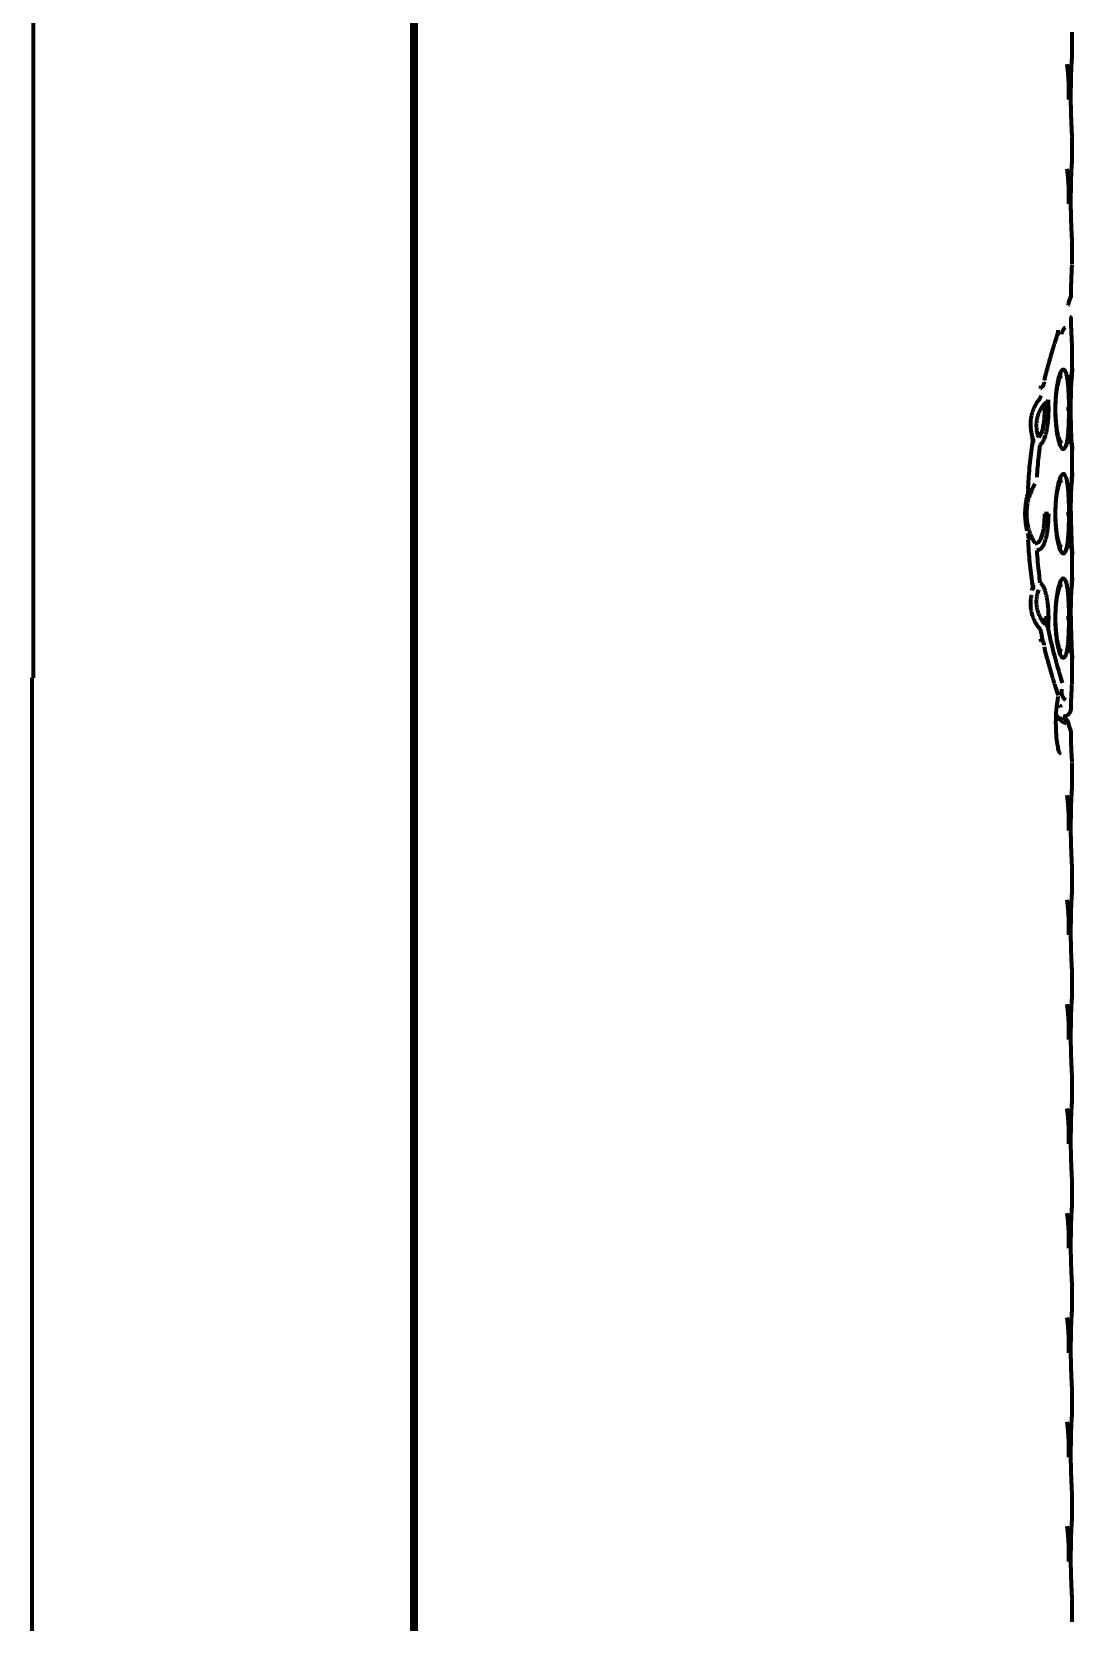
# Model space of a CAD drawing. Header units: inches. Extents: x -2898 to 7248, y 606 to 5598.
# Drawn here: x 941.6 to 976.5, y 3134.2 to 3187.5 of the extents above; entities that cross this region are included whole.
import ezdxf

# ---------------------------------------------------------------- set-up
doc = ezdxf.new("R2010")
doc.units = ezdxf.units.IN

msp = doc.modelspace()

# ---------------------------------------------------------------- linework, layer by layer
at = {"linetype": 'Continuous', "lineweight": 70}
for p, q in [((941.698, 3285.943), (941.698, 3165.843)), ((954.398, 3106.803), (954.398, 3281.358)), ((954.476, 3106.803), (954.476, 3281.358)), ((954.523, 3281.42), (954.523, 3106.742)), ((976.523, 3186.708), (976.523, 3187.479)), ((976.521, 3186.669), (976.522, 3186.708)), ((976.521, 3186.664), (976.521, 3186.676)), ((976.523, 3183.208), (976.523, 3183.979)), ((976.521, 3183.169), (976.522, 3183.208)), ((976.521, 3183.164), (976.521, 3183.176)), ((976.523, 3179.708), (976.523, 3180.479)), ((976.425, 3178.452), (976.48, 3178.61)), ((976.39, 3178.324), (976.395, 3178.334)), ((976.394, 3178.332), (976.408, 3178.418)), ((976.039, 3177.327), (976.064, 3177.438)), ((976.044, 3177.326), (976.049, 3177.401)), ((976.049, 3177.401), (976.053, 3177.496)), ((976.523, 3176.208), (976.523, 3176.979)), ((976.522, 3176.188), (976.523, 3176.208)), ((975.473, 3175.54), (975.486, 3175.629)), ((975.723, 3174.843), (975.593, 3174.843)), ((975.979, 3174.843), (975.964, 3174.843)), ((976.408, 3174.843), (976.328, 3174.843)), ((975.171, 3173.921), (975.164, 3173.931)), ((975.203, 3173.677), (975.188, 3173.712)), ((976.522, 3173.498), (976.523, 3173.479)), ((976.523, 3172.708), (976.523, 3173.479)), ((976.522, 3172.688), (976.523, 3172.708)), ((975.723, 3171.343), (975.593, 3171.343)), ((975.979, 3171.343), (975.964, 3171.343)), ((976.408, 3171.343), (976.328, 3171.343)), ((976.522, 3169.998), (976.523, 3169.979)), ((976.523, 3169.208), (976.523, 3169.979)), ((975.188, 3168.975), (975.203, 3169.008)), ((976.522, 3169.188), (976.523, 3169.208)), ((975.723, 3167.843), (975.593, 3167.843)), ((975.979, 3167.843), (975.964, 3167.843)), ((976.408, 3167.843), (976.328, 3167.843)), ((975.486, 3167.057), (975.473, 3167.146)), ((976.522, 3166.498), (976.523, 3166.479)), ((976.523, 3165.708), (976.523, 3166.479)), ((941.648, 3165.843), (941.698, 3165.843)), ((941.648, 3165.843), (941.648, 3102.218)), ((976.059, 3165.252), (976.038, 3165.36)), ((976.049, 3165.285), (976.044, 3165.361)), ((976.048, 3165.192), (976.055, 3165.221)), ((976.241, 3164.532), (976.398, 3164.616)), ((976.17, 3164.505), (976.078, 3164.445)), ((976.408, 3164.268), (976.394, 3164.353)), ((976.48, 3164.077), (976.425, 3164.234)), ((976.523, 3162.208), (976.523, 3162.979)), ((976.521, 3162.169), (976.522, 3162.208)), ((976.521, 3162.164), (976.521, 3162.176)), ((976.523, 3158.708), (976.523, 3159.479)), ((976.521, 3158.669), (976.522, 3158.708)), ((976.521, 3158.664), (976.521, 3158.676)), ((976.523, 3155.208), (976.523, 3155.979)), ((976.521, 3155.169), (976.522, 3155.208)), ((976.521, 3155.164), (976.521, 3155.176)), ((976.523, 3151.708), (976.523, 3152.479)), ((976.521, 3151.669), (976.522, 3151.708)), ((976.521, 3151.664), (976.521, 3151.676)), ((976.523, 3148.208), (976.523, 3148.979)), ((976.521, 3148.169), (976.522, 3148.208)), ((976.521, 3148.164), (976.521, 3148.176)), ((976.523, 3144.708), (976.523, 3145.479)), ((976.521, 3144.669), (976.522, 3144.708)), ((976.521, 3144.664), (976.521, 3144.676)), ((976.523, 3141.208), (976.523, 3141.979)), ((976.521, 3141.169), (976.522, 3141.208)), ((976.521, 3141.164), (976.521, 3141.176)), ((976.523, 3137.708), (976.523, 3138.479)), ((976.521, 3137.669), (976.522, 3137.708)), ((976.521, 3137.664), (976.521, 3137.676)), ((976.523, 3134.208), (976.523, 3134.979))]:
    msp.add_line(p, q, dxfattribs=at)
for centre, major_axis, ratio, start_param, end_param in [((976.234, 3164.799), (-0.236, -0.082), 0.981783, 1.278119, 2.802577), ((976.119, 3164.301), (-0.106, -0.227), 0.805237, 1.945096, 3.138722)]:
    msp.add_ellipse(centre, major_axis=major_axis, ratio=ratio, start_param=start_param, end_param=end_param, dxfattribs=at)
for points, knots in [([(976.521, 3184.011), (976.521, 3184.011), (976.521, 3184.014), (976.519, 3184.051), (976.51, 3184.21), (976.494, 3184.54), (976.481, 3184.992), (976.478, 3185.509), (976.488, 3186), (976.505, 3186.386), (976.516, 3186.587), (976.52, 3186.653), (976.521, 3186.663), (976.521, 3186.664)], [0, 0, 0, 0, 0.010183, 0.070351, 0.180646, 0.300593, 0.425928, 0.557827, 0.693585, 0.815302, 0.931069, 0.992468, 1, 1, 1, 1]), ([(976.408, 3185.225), (976.409, 3185.272), (976.414, 3185.508), (976.41, 3185.802), (976.393, 3185.988), (976.39, 3186.012)], [0, 0, 0, 0, 0.175328, 0.891133, 1, 1, 1, 1]), ([(976.521, 3180.511), (976.521, 3180.511), (976.521, 3180.514), (976.519, 3180.551), (976.51, 3180.71), (976.494, 3181.04), (976.481, 3181.492), (976.478, 3182.009), (976.488, 3182.5), (976.505, 3182.886), (976.516, 3183.087), (976.52, 3183.153), (976.521, 3183.163), (976.521, 3183.164)], [0, 0, 0, 0, 0.010183, 0.070351, 0.180646, 0.300593, 0.425928, 0.557826, 0.693584, 0.815302, 0.931069, 0.992468, 1, 1, 1, 1]), ([(976.408, 3181.725), (976.409, 3181.772), (976.414, 3182.008), (976.41, 3182.302), (976.393, 3182.488), (976.39, 3182.512)], [0, 0, 0, 0, 0.175328, 0.891133, 1, 1, 1, 1]), ([(976.483, 3178.622), (976.484, 3178.716), (976.487, 3178.975), (976.502, 3179.328), (976.516, 3179.598), (976.521, 3179.671), (976.522, 3179.676), (976.522, 3179.676)], [0, 0, 0, 0, 0.157602, 0.463004, 0.724495, 0.976309, 1, 1, 1, 1]), ([(976.484, 3177.887), (976.486, 3177.897), (976.484, 3177.907), (976.471, 3177.926), (976.46, 3177.935), (976.445, 3177.944)], [0, 0, 0, 0, 0.5, 0.5, 1, 1, 1, 1]), ([(975.59, 3175.808), (975.628, 3175.963), (975.667, 3176.112), (975.745, 3176.4), (975.784, 3176.538), (975.861, 3176.803), (975.9, 3176.93), (975.976, 3177.174), (976.013, 3177.291), (976.049, 3177.401)], [0, 0, 0, 0, 0.25, 0.25, 0.5, 0.5, 0.75, 0.75, 1, 1, 1, 1]), ([(976.175, 3177.365), (976.176, 3177.375), (976.18, 3177.395), (976.187, 3177.423), (976.197, 3177.451), (976.209, 3177.479), (976.224, 3177.507), (976.243, 3177.534), (976.265, 3177.563), (976.285, 3177.585), (976.297, 3177.596)], [0, 0, 0, 0, 0.116141, 0.242406, 0.368672, 0.494938, 0.621203, 0.747469, 0.873734, 1, 1, 1, 1]), ([(976.523, 3176.979), (976.522, 3176.979), (976.522, 3176.983), (976.521, 3177.001), (976.519, 3177.032), (976.516, 3177.078), (976.513, 3177.142), (976.508, 3177.23), (976.502, 3177.345), (976.496, 3177.491), (976.489, 3177.671), (976.485, 3177.811), (976.484, 3177.887)], [0, 0, 0, 0, 0.091896, 0.192797, 0.293697, 0.394597, 0.495498, 0.596398, 0.697299, 0.798199, 0.8991, 1, 1, 1, 1]), ([(975.965, 3174.843), (975.965, 3174.91), (975.967, 3175.037), (975.978, 3175.214), (975.992, 3175.367), (976.01, 3175.497), (976.028, 3175.606), (976.048, 3175.697), (976.068, 3175.774), (976.089, 3175.839), (976.111, 3175.894), (976.137, 3175.938), (976.163, 3175.963), (976.181, 3175.965), (976.189, 3175.963)], [0, 0, 0, 0, 0.112939, 0.215615, 0.309371, 0.394326, 0.471392, 0.542688, 0.610889, 0.678886, 0.749794, 0.827127, 0.914304, 1, 1, 1, 1]), ([(976.476, 3173.688), (976.476, 3173.689), (976.476, 3173.694), (976.475, 3173.716), (976.472, 3173.756), (976.469, 3173.817), (976.464, 3173.905), (976.458, 3174.026), (976.452, 3174.185), (976.446, 3174.383), (976.441, 3174.611), (976.44, 3174.85), (976.441, 3175.077), (976.445, 3175.277), (976.45, 3175.446), (976.455, 3175.585), (976.46, 3175.697), (976.464, 3175.786), (976.468, 3175.858), (976.471, 3175.916), (976.474, 3175.96), (976.476, 3175.99), (976.476, 3175.998), (976.476, 3175.998)], [0, 0, 0, 0, 0.032787, 0.068194, 0.105243, 0.145721, 0.191202, 0.242637, 0.300314, 0.364326, 0.43359, 0.503407, 0.568823, 0.628122, 0.681357, 0.728946, 0.77159, 0.810398, 0.846892, 0.882661, 0.919435, 0.959124, 1, 1, 1, 1]), ([(976.523, 3173.479), (976.522, 3173.479), (976.522, 3173.485), (976.52, 3173.511), (976.518, 3173.556), (976.514, 3173.626), (976.508, 3173.727), (976.501, 3173.868), (976.493, 3174.054), (976.486, 3174.289), (976.48, 3174.568), (976.478, 3174.861), (976.48, 3175.132), (976.485, 3175.367), (976.491, 3175.565), (976.497, 3175.727), (976.503, 3175.857), (976.508, 3175.96), (976.513, 3176.043), (976.516, 3176.109), (976.52, 3176.161), (976.522, 3176.197), (976.522, 3176.207), (976.523, 3176.208)], [0, 0, 0, 0, 0.044196, 0.092141, 0.140087, 0.188032, 0.235978, 0.283923, 0.331869, 0.379814, 0.42776, 0.475705, 0.523651, 0.571596, 0.619542, 0.667487, 0.715433, 0.763378, 0.811324, 0.859269, 0.907215, 0.95516, 1, 1, 1, 1]), ([(976.523, 3176.208), (976.522, 3176.207), (976.522, 3176.202), (976.521, 3176.178), (976.518, 3176.138), (976.514, 3176.075), (976.509, 3175.985), (976.504, 3175.889), (976.501, 3175.825), (976.501, 3175.811)], [0, 0, 0, 0, 0.148383, 0.309827, 0.471271, 0.632715, 0.794159, 0.955603, 1, 1, 1, 1]), ([(976.171, 3173.724), (976.169, 3173.724), (976.157, 3173.729), (976.131, 3173.754), (976.093, 3173.831), (976.054, 3173.955), (976.018, 3174.125), (975.989, 3174.339), (975.969, 3174.583), (975.965, 3174.757), (975.965, 3174.843)], [0, 0, 0, 0, 0.013836, 0.130791, 0.257682, 0.39306, 0.534417, 0.68531, 0.844122, 1, 1, 1, 1]), ([(975.05, 3172.221), (975.063, 3172.477), (975.081, 3172.728), (975.127, 3173.225), (975.155, 3173.47), (975.188, 3173.712)], [0, 0, 0, 0, 0.5, 0.5, 1, 1, 1, 1]), ([(975.197, 3173.645), (975.204, 3173.679), (975.211, 3173.767), (975.2, 3173.865), (975.171, 3173.918), (975.169, 3173.921)], [0, 0, 0, 0, 0.358046, 0.966022, 1, 1, 1, 1]), ([(976.509, 3173.704), (976.51, 3173.688), (976.513, 3173.638), (976.517, 3173.573), (976.52, 3173.521), (976.522, 3173.489), (976.522, 3173.479), (976.523, 3173.479)], [0, 0, 0, 0, 0.102612, 0.330798, 0.558984, 0.78717, 1, 1, 1, 1]), ([(976.523, 3169.979), (976.522, 3169.979), (976.522, 3169.985), (976.52, 3170.011), (976.518, 3170.056), (976.514, 3170.126), (976.508, 3170.227), (976.501, 3170.368), (976.493, 3170.554), (976.486, 3170.789), (976.48, 3171.068), (976.478, 3171.361), (976.48, 3171.632), (976.485, 3171.867), (976.491, 3172.065), (976.497, 3172.227), (976.503, 3172.357), (976.508, 3172.46), (976.513, 3172.543), (976.516, 3172.609), (976.52, 3172.661), (976.522, 3172.697), (976.522, 3172.707), (976.523, 3172.708)], [0, 0, 0, 0, 0.044196, 0.092141, 0.140087, 0.188032, 0.235978, 0.283923, 0.331869, 0.379814, 0.42776, 0.475705, 0.523651, 0.571596, 0.619542, 0.667487, 0.715433, 0.763378, 0.811324, 0.859269, 0.907215, 0.95516, 1, 1, 1, 1]), ([(976.523, 3172.708), (976.522, 3172.707), (976.522, 3172.702), (976.521, 3172.678), (976.518, 3172.638), (976.514, 3172.575), (976.509, 3172.485), (976.504, 3172.389), (976.501, 3172.325), (976.501, 3172.311)], [0, 0, 0, 0, 0.148383, 0.309827, 0.471271, 0.632715, 0.794159, 0.955603, 1, 1, 1, 1]), ([(975.017, 3171.917), (975.031, 3171.966), (975.041, 3172.016), (975.053, 3172.117), (975.054, 3172.169), (975.05, 3172.221)], [0, 0, 0, 0, 0.5, 0.5, 1, 1, 1, 1]), ([(975.965, 3171.343), (975.965, 3171.41), (975.967, 3171.537), (975.978, 3171.714), (975.992, 3171.867), (976.01, 3171.997), (976.028, 3172.106), (976.048, 3172.197), (976.068, 3172.274), (976.089, 3172.339), (976.111, 3172.394), (976.137, 3172.438), (976.163, 3172.463), (976.181, 3172.465), (976.189, 3172.463)], [0, 0, 0, 0, 0.112939, 0.215615, 0.309371, 0.394326, 0.471392, 0.542688, 0.610889, 0.678886, 0.749794, 0.827127, 0.914304, 1, 1, 1, 1]), ([(976.476, 3170.188), (976.476, 3170.189), (976.476, 3170.194), (976.475, 3170.216), (976.472, 3170.256), (976.469, 3170.317), (976.464, 3170.405), (976.458, 3170.526), (976.452, 3170.685), (976.446, 3170.883), (976.441, 3171.111), (976.44, 3171.35), (976.441, 3171.577), (976.445, 3171.777), (976.45, 3171.946), (976.455, 3172.085), (976.46, 3172.19), (976.462, 3172.247), (976.464, 3172.27)], [0, 0, 0, 0, 0.040832, 0.084927, 0.131065, 0.181474, 0.238115, 0.30217, 0.373998, 0.453716, 0.539975, 0.626923, 0.708389, 0.782238, 0.848534, 0.9078, 0.960906, 1, 1, 1, 1]), ([(975.017, 3170.77), (975.012, 3170.791), (975.006, 3170.812), (974.997, 3170.857), (974.992, 3170.879), (974.98, 3170.948), (974.973, 3170.995), (974.964, 3171.067), (974.962, 3171.092), (974.957, 3171.141), (974.955, 3171.166), (974.951, 3171.241), (974.95, 3171.292), (974.95, 3171.368), (974.95, 3171.393), (974.951, 3171.444), (974.952, 3171.469), (974.957, 3171.545), (974.961, 3171.594), (974.97, 3171.667), (974.973, 3171.691), (974.98, 3171.738), (974.984, 3171.762), (974.996, 3171.83), (975.006, 3171.875), (975.017, 3171.917)], [0, 0, 0, 0, 0.0625, 0.0625, 0.125, 0.125, 0.25, 0.25, 0.3125, 0.3125, 0.375, 0.375, 0.5, 0.5, 0.5625, 0.5625, 0.625, 0.625, 0.75, 0.75, 0.8125, 0.8125, 0.875, 0.875, 1, 1, 1, 1]), ([(976.171, 3170.224), (976.169, 3170.224), (976.157, 3170.229), (976.131, 3170.254), (976.093, 3170.331), (976.054, 3170.455), (976.018, 3170.625), (975.989, 3170.839), (975.969, 3171.083), (975.965, 3171.257), (975.965, 3171.343)], [0, 0, 0, 0, 0.013836, 0.130791, 0.257682, 0.39306, 0.534417, 0.68531, 0.844122, 1, 1, 1, 1]), ([(976.479, 3171.425), (976.479, 3171.322), (976.479, 3171.113), (976.484, 3170.831), (976.492, 3170.598), (976.499, 3170.411), (976.506, 3170.264), (976.512, 3170.153), (976.517, 3170.073), (976.52, 3170.021), (976.522, 3169.989), (976.522, 3169.979), (976.523, 3169.979)], [0, 0, 0, 0, 0.100677, 0.201355, 0.302032, 0.40271, 0.503387, 0.604065, 0.704742, 0.80542, 0.906097, 1, 1, 1, 1]), ([(975.188, 3168.975), (975.155, 3169.217), (975.127, 3169.462), (975.081, 3169.958), (975.063, 3170.21), (975.05, 3170.465)], [0, 0, 0, 0, 0.5, 0.5, 1, 1, 1, 1]), ([(975.965, 3167.843), (975.965, 3167.91), (975.967, 3168.037), (975.978, 3168.214), (975.992, 3168.367), (976.01, 3168.497), (976.028, 3168.606), (976.048, 3168.697), (976.068, 3168.774), (976.089, 3168.839), (976.111, 3168.894), (976.137, 3168.938), (976.163, 3168.963), (976.181, 3168.965), (976.189, 3168.963)], [0, 0, 0, 0, 0.112939, 0.215615, 0.309371, 0.394326, 0.471392, 0.542688, 0.610889, 0.678886, 0.749794, 0.827127, 0.914304, 1, 1, 1, 1]), ([(976.523, 3166.479), (976.522, 3166.479), (976.522, 3166.485), (976.52, 3166.511), (976.518, 3166.556), (976.514, 3166.626), (976.508, 3166.727), (976.501, 3166.868), (976.493, 3167.054), (976.486, 3167.289), (976.48, 3167.568), (976.478, 3167.861), (976.48, 3168.132), (976.485, 3168.367), (976.491, 3168.565), (976.497, 3168.727), (976.503, 3168.857), (976.508, 3168.96), (976.513, 3169.043), (976.516, 3169.109), (976.52, 3169.161), (976.522, 3169.197), (976.522, 3169.207), (976.523, 3169.208)], [0, 0, 0, 0, 0.044196, 0.092141, 0.140087, 0.188032, 0.235978, 0.283923, 0.331869, 0.379814, 0.42776, 0.475705, 0.523651, 0.571596, 0.619542, 0.667487, 0.715433, 0.763378, 0.811324, 0.859269, 0.907215, 0.95516, 1, 1, 1, 1]), ([(976.523, 3169.208), (976.522, 3169.207), (976.522, 3169.202), (976.521, 3169.178), (976.518, 3169.138), (976.514, 3169.075), (976.509, 3168.985), (976.504, 3168.889), (976.501, 3168.825), (976.501, 3168.811)], [0, 0, 0, 0, 0.148383, 0.309827, 0.471271, 0.632715, 0.794159, 0.955603, 1, 1, 1, 1]), ([(975.422, 3167.506), (975.404, 3167.53), (975.37, 3167.576), (975.326, 3167.643), (975.291, 3167.704), (975.263, 3167.76), (975.24, 3167.81), (975.22, 3167.86), (975.201, 3167.911), (975.185, 3167.963), (975.171, 3168.017), (975.159, 3168.07), (975.15, 3168.122), (975.143, 3168.172), (975.138, 3168.219), (975.135, 3168.266), (975.134, 3168.312), (975.134, 3168.359), (975.135, 3168.406), (975.138, 3168.453), (975.143, 3168.5), (975.15, 3168.549), (975.156, 3168.589), (975.161, 3168.613), (975.162, 3168.618)], [0, 0, 0, 0, 0.047087, 0.094174, 0.14126, 0.188347, 0.235434, 0.282521, 0.329608, 0.376694, 0.423781, 0.470868, 0.517955, 0.565042, 0.612128, 0.659215, 0.706302, 0.753389, 0.800476, 0.847562, 0.894649, 0.941736, 0.988823, 1, 1, 1, 1]), ([(976.476, 3166.688), (976.476, 3166.689), (976.476, 3166.694), (976.475, 3166.716), (976.472, 3166.756), (976.469, 3166.817), (976.464, 3166.905), (976.458, 3167.026), (976.452, 3167.185), (976.446, 3167.383), (976.441, 3167.611), (976.44, 3167.85), (976.441, 3168.077), (976.445, 3168.277), (976.45, 3168.446), (976.455, 3168.585), (976.46, 3168.69), (976.462, 3168.747), (976.464, 3168.77)], [0, 0, 0, 0, 0.040832, 0.084927, 0.131065, 0.181474, 0.238115, 0.30217, 0.373998, 0.453716, 0.539975, 0.626923, 0.708389, 0.782238, 0.848534, 0.9078, 0.960906, 1, 1, 1, 1]), ([(976.171, 3166.724), (976.169, 3166.724), (976.157, 3166.729), (976.131, 3166.754), (976.093, 3166.831), (976.054, 3166.955), (976.018, 3167.125), (975.989, 3167.339), (975.969, 3167.583), (975.965, 3167.757), (975.965, 3167.843)], [0, 0, 0, 0, 0.013836, 0.130791, 0.257682, 0.39306, 0.534417, 0.68531, 0.844122, 1, 1, 1, 1]), ([(976.479, 3167.925), (976.479, 3167.822), (976.479, 3167.613), (976.484, 3167.331), (976.492, 3167.098), (976.499, 3166.911), (976.506, 3166.764), (976.512, 3166.653), (976.517, 3166.573), (976.52, 3166.521), (976.522, 3166.489), (976.522, 3166.479), (976.523, 3166.479)], [0, 0, 0, 0, 0.100677, 0.201355, 0.302032, 0.40271, 0.503387, 0.604065, 0.704742, 0.80542, 0.906097, 1, 1, 1, 1]), ([(975.587, 3166.936), (975.584, 3166.962), (975.567, 3167.036), (975.518, 3167.106), (975.476, 3167.143), (975.472, 3167.146)], [0, 0, 0, 0, 0.315019, 0.945968, 1, 1, 1, 1]), ([(976.049, 3165.285), (976.013, 3165.396), (975.976, 3165.512), (975.9, 3165.756), (975.861, 3165.883), (975.784, 3166.149), (975.745, 3166.287), (975.667, 3166.574), (975.628, 3166.724), (975.59, 3166.879)], [0, 0, 0, 0, 0.25, 0.25, 0.5, 0.5, 0.75, 0.75, 1, 1, 1, 1]), ([(976.484, 3164.799), (976.485, 3164.87), (976.489, 3164.999), (976.494, 3165.162), (976.5, 3165.296), (976.505, 3165.404), (976.51, 3165.492), (976.514, 3165.563), (976.517, 3165.622), (976.52, 3165.667), (976.522, 3165.699), (976.522, 3165.707), (976.523, 3165.708)], [0, 0, 0, 0, 0.100692, 0.201383, 0.302075, 0.402766, 0.503458, 0.60415, 0.704841, 0.805533, 0.906224, 1, 1, 1, 1]), ([(976.102, 3163.315), (976.103, 3163.315), (976.104, 3163.313), (976.089, 3163.346), (976.063, 3163.441), (976.024, 3163.635), (975.989, 3163.943), (975.973, 3164.353), (975.99, 3164.766), (976.025, 3165.054), (976.047, 3165.156), (976.052, 3165.177)], [0, 0, 0, 0, 0.004465, 0.064645, 0.150704, 0.266527, 0.418687, 0.596718, 0.788307, 0.95327, 1, 1, 1, 1]), ([(976.252, 3164.344), (976.214, 3164.365), (976.144, 3164.412), (976.061, 3164.49), (976.02, 3164.549), (975.994, 3164.596), (975.986, 3164.612), (975.979, 3164.629), (975.979, 3164.63), (975.979, 3164.631)], [0, 0, 0, 0, 0.284091, 0.568182, 0.852273, 0.852273, 0.994318, 0.994318, 1, 1, 1, 1]), ([(976.445, 3164.743), (976.46, 3164.752), (976.471, 3164.761), (976.484, 3164.78), (976.486, 3164.79), (976.484, 3164.799)], [0, 0, 0, 0, 0.5, 0.5, 1, 1, 1, 1]), ([(976.39, 3164.352), (976.387, 3164.366), (976.374, 3164.406), (976.328, 3164.46), (976.276, 3164.503), (976.238, 3164.52), (976.224, 3164.526)], [0, 0, 0, 0, 0.167405, 0.479942, 0.80517, 1, 1, 1, 1]), ([(976.48, 3164.077), (976.471, 3164.101), (976.46, 3164.129), (976.436, 3164.193), (976.423, 3164.229), (976.408, 3164.268)], [0, 0, 0, 0, 0.5, 0.5, 1, 1, 1, 1]), ([(976.522, 3163.009), (976.521, 3163.012), (976.518, 3163.069), (976.504, 3163.325), (976.49, 3163.641), (976.486, 3163.869), (976.485, 3163.953)], [0, 0, 0, 0, 0.28298, 0.562894, 0.84839, 1, 1, 1, 1]), ([(976.505, 3163.307), (976.505, 3163.318), (976.5, 3163.412), (976.493, 3163.573), (976.489, 3163.716)], [0, 0, 0, 0, 0.122786, 1, 1, 1, 1]), ([(976.521, 3159.511), (976.521, 3159.511), (976.521, 3159.514), (976.519, 3159.551), (976.51, 3159.71), (976.494, 3160.04), (976.481, 3160.492), (976.478, 3161.009), (976.488, 3161.5), (976.505, 3161.886), (976.516, 3162.087), (976.52, 3162.153), (976.521, 3162.163), (976.521, 3162.164)], [0, 0, 0, 0, 0.010183, 0.070351, 0.180646, 0.300593, 0.425928, 0.557827, 0.693585, 0.815302, 0.931069, 0.992468, 1, 1, 1, 1]), ([(976.408, 3160.725), (976.409, 3160.772), (976.414, 3161.008), (976.41, 3161.302), (976.393, 3161.488), (976.39, 3161.512)], [0, 0, 0, 0, 0.175328, 0.891133, 1, 1, 1, 1]), ([(976.521, 3156.011), (976.521, 3156.011), (976.521, 3156.014), (976.519, 3156.051), (976.51, 3156.21), (976.494, 3156.54), (976.481, 3156.992), (976.478, 3157.509), (976.488, 3158), (976.505, 3158.386), (976.516, 3158.587), (976.52, 3158.653), (976.521, 3158.663), (976.521, 3158.664)], [0, 0, 0, 0, 0.010183, 0.070351, 0.180646, 0.300593, 0.425928, 0.557826, 0.693584, 0.815302, 0.931069, 0.992467, 1, 1, 1, 1]), ([(976.408, 3157.225), (976.409, 3157.272), (976.414, 3157.508), (976.41, 3157.802), (976.393, 3157.988), (976.39, 3158.012)], [0, 0, 0, 0, 0.175328, 0.891133, 1, 1, 1, 1]), ([(976.521, 3152.511), (976.521, 3152.511), (976.521, 3152.514), (976.519, 3152.551), (976.51, 3152.71), (976.494, 3153.04), (976.481, 3153.492), (976.478, 3154.009), (976.488, 3154.5), (976.505, 3154.886), (976.516, 3155.087), (976.52, 3155.153), (976.521, 3155.163), (976.521, 3155.164)], [0, 0, 0, 0, 0.010183, 0.070351, 0.180646, 0.300593, 0.425928, 0.557827, 0.693585, 0.815302, 0.931069, 0.992468, 1, 1, 1, 1]), ([(976.408, 3153.725), (976.409, 3153.772), (976.414, 3154.008), (976.41, 3154.302), (976.393, 3154.488), (976.39, 3154.512)], [0, 0, 0, 0, 0.175328, 0.891133, 1, 1, 1, 1]), ([(976.521, 3149.011), (976.521, 3149.011), (976.521, 3149.014), (976.519, 3149.051), (976.51, 3149.21), (976.494, 3149.54), (976.481, 3149.992), (976.478, 3150.509), (976.488, 3151), (976.505, 3151.386), (976.516, 3151.587), (976.52, 3151.653), (976.521, 3151.663), (976.521, 3151.664)], [0, 0, 0, 0, 0.010183, 0.070351, 0.180646, 0.300593, 0.425928, 0.557827, 0.693585, 0.815302, 0.931069, 0.992468, 1, 1, 1, 1]), ([(976.408, 3150.225), (976.409, 3150.272), (976.414, 3150.508), (976.41, 3150.802), (976.393, 3150.988), (976.39, 3151.012)], [0, 0, 0, 0, 0.175328, 0.891133, 1, 1, 1, 1]), ([(976.521, 3145.511), (976.521, 3145.511), (976.521, 3145.514), (976.519, 3145.551), (976.51, 3145.71), (976.494, 3146.04), (976.481, 3146.492), (976.478, 3147.009), (976.488, 3147.5), (976.505, 3147.886), (976.516, 3148.087), (976.52, 3148.153), (976.521, 3148.163), (976.521, 3148.164)], [0, 0, 0, 0, 0.010183, 0.070351, 0.180646, 0.300593, 0.425928, 0.557827, 0.693585, 0.815302, 0.931069, 0.992468, 1, 1, 1, 1]), ([(976.408, 3146.725), (976.409, 3146.772), (976.414, 3147.008), (976.41, 3147.302), (976.393, 3147.488), (976.39, 3147.512)], [0, 0, 0, 0, 0.175328, 0.891133, 1, 1, 1, 1]), ([(976.521, 3142.011), (976.521, 3142.011), (976.521, 3142.014), (976.519, 3142.051), (976.51, 3142.21), (976.494, 3142.54), (976.481, 3142.992), (976.478, 3143.509), (976.488, 3144), (976.505, 3144.386), (976.516, 3144.587), (976.52, 3144.653), (976.521, 3144.663), (976.521, 3144.664)], [0, 0, 0, 0, 0.010183, 0.070351, 0.180646, 0.300593, 0.425928, 0.557826, 0.693585, 0.815302, 0.931069, 0.992468, 1, 1, 1, 1]), ([(976.408, 3143.225), (976.409, 3143.272), (976.414, 3143.508), (976.41, 3143.802), (976.393, 3143.988), (976.39, 3144.012)], [0, 0, 0, 0, 0.175328, 0.891133, 1, 1, 1, 1]), ([(976.521, 3138.511), (976.521, 3138.511), (976.521, 3138.514), (976.519, 3138.551), (976.51, 3138.71), (976.494, 3139.04), (976.481, 3139.492), (976.478, 3140.009), (976.488, 3140.5), (976.505, 3140.886), (976.516, 3141.087), (976.52, 3141.153), (976.521, 3141.163), (976.521, 3141.164)], [0, 0, 0, 0, 0.010183, 0.070351, 0.180646, 0.300593, 0.425928, 0.557827, 0.693585, 0.815302, 0.931069, 0.992468, 1, 1, 1, 1]), ([(976.408, 3139.725), (976.409, 3139.772), (976.414, 3140.008), (976.41, 3140.302), (976.393, 3140.488), (976.39, 3140.512)], [0, 0, 0, 0, 0.175328, 0.891133, 1, 1, 1, 1]), ([(976.521, 3135.011), (976.521, 3135.011), (976.521, 3135.014), (976.519, 3135.051), (976.51, 3135.21), (976.494, 3135.54), (976.481, 3135.992), (976.478, 3136.509), (976.488, 3137), (976.505, 3137.386), (976.516, 3137.587), (976.52, 3137.653), (976.521, 3137.663), (976.521, 3137.664)], [0, 0, 0, 0, 0.010183, 0.070351, 0.180646, 0.300593, 0.425928, 0.557826, 0.693584, 0.815302, 0.931069, 0.992467, 1, 1, 1, 1]), ([(976.408, 3136.225), (976.409, 3136.272), (976.414, 3136.508), (976.41, 3136.802), (976.393, 3136.988), (976.39, 3137.012)], [0, 0, 0, 0, 0.175328, 0.891133, 1, 1, 1, 1])]:
    msp.add_open_spline(points, degree=3, knots=knots, dxfattribs=at)
for points, degree in [([(976.39, 3186.012), (976.387, 3186.153), (976.372, 3186.286), (976.356, 3186.405)], 3), ([(976.481, 3185.525), (976.482, 3185.597), (976.483, 3185.666), (976.484, 3185.733)], 3), ([(976.521, 3184.017), (976.521, 3184.015), (976.521, 3184.015)], 2), ([(976.39, 3182.512), (976.387, 3182.653), (976.372, 3182.786), (976.356, 3182.905)], 3), ([(976.481, 3182.025), (976.482, 3182.097), (976.483, 3182.166), (976.484, 3182.233)], 3), ([(976.521, 3180.517), (976.521, 3180.515), (976.521, 3180.515)], 2), ([(976.408, 3178.418), (976.438, 3178.498), (976.462, 3178.562), (976.48, 3178.61)], 3), ([(976.483, 3178.609), (976.483, 3178.622)], 1), ([(976.484, 3178.684), (976.485, 3178.757), (976.486, 3178.828), (976.487, 3178.895)], 3), ([(975.964, 3174.843), (975.964, 3174.927), (975.968, 3175.084), (975.981, 3175.293), (975.999, 3175.475), (976.02, 3175.629), (976.043, 3175.756), (976.066, 3175.862), (976.09, 3175.951), (976.115, 3176.027), (976.142, 3176.092), (976.172, 3176.144), (976.206, 3176.177), (976.243, 3176.182), (976.281, 3176.143), (976.317, 3176.053), (976.349, 3175.904), (976.375, 3175.706), (976.394, 3175.453), (976.406, 3175.148), (976.408, 3174.946), (976.408, 3174.843)], 3), ([(975.422, 3175.18), (975.429, 3175.189), (975.442, 3175.207), (975.458, 3175.236), (975.471, 3175.268), (975.478, 3175.293), (975.481, 3175.307)], 3), ([(975.468, 3175.545), (975.568, 3175.624), (975.592, 3175.75)], 2), ([(975.211, 3173.881), (975.201, 3173.911), (975.184, 3173.97), (975.164, 3174.053), (975.15, 3174.132), (975.141, 3174.202), (975.136, 3174.263), (975.134, 3174.319), (975.133, 3174.373), (975.135, 3174.427), (975.139, 3174.481), (975.146, 3174.535), (975.154, 3174.588), (975.164, 3174.638), (975.175, 3174.686), (975.188, 3174.732), (975.202, 3174.776), (975.217, 3174.819), (975.234, 3174.862), (975.252, 3174.904), (975.271, 3174.944), (975.291, 3174.983), (975.315, 3175.026), (975.345, 3175.073), (975.38, 3175.124), (975.407, 3175.161), (975.422, 3175.18)], 3), ([(975.399, 3173.899), (975.39, 3173.925), (975.375, 3173.976), (975.357, 3174.047), (975.344, 3174.116), (975.336, 3174.176), (975.332, 3174.229), (975.33, 3174.277), (975.33, 3174.324), (975.331, 3174.371), (975.335, 3174.418), (975.34, 3174.464), (975.348, 3174.509), (975.357, 3174.553), (975.367, 3174.595), (975.378, 3174.634), (975.391, 3174.672), (975.404, 3174.709), (975.419, 3174.746), (975.436, 3174.783), (975.453, 3174.817), (975.471, 3174.851), (975.493, 3174.888), (975.519, 3174.929), (975.55, 3174.973), (975.575, 3175.005), (975.589, 3175.022)], 3), ([(975.593, 3174.843), (975.593, 3174.787), (975.59, 3174.68), (975.581, 3174.539), (975.568, 3174.415), (975.552, 3174.309), (975.533, 3174.217), (975.513, 3174.138), (975.491, 3174.067), (975.466, 3174.004), (975.436, 3173.947), (975.412, 3173.913), (975.399, 3173.899)], 3), ([(975.723, 3174.843), (975.723, 3174.77), (975.72, 3174.633), (975.707, 3174.451), (975.689, 3174.294), (975.666, 3174.16), (975.642, 3174.046), (975.614, 3173.946), (975.583, 3173.858), (975.548, 3173.779), (975.505, 3173.709), (975.471, 3173.67), (975.451, 3173.654)], 3), ([(975.589, 3175.022), (975.603, 3175.031), (975.629, 3175.05), (975.662, 3175.082), (975.69, 3175.119), (975.706, 3175.148), (975.712, 3175.164)], 3), ([(975.589, 3175.022), (975.59, 3174.995), (975.592, 3174.938), (975.593, 3174.876), (975.593, 3174.843)], 3), ([(975.712, 3175.164), (975.714, 3175.133), (975.718, 3175.069), (975.722, 3174.963), (975.723, 3174.884), (975.723, 3174.843)], 3), ([(976.408, 3174.843), (976.408, 3174.76), (976.406, 3174.602), (976.4, 3174.393), (976.391, 3174.211), (976.38, 3174.058), (976.368, 3173.931), (976.354, 3173.825), (976.339, 3173.735), (976.322, 3173.659), (976.302, 3173.595), (976.278, 3173.543), (976.249, 3173.509), (976.212, 3173.505), (976.169, 3173.543), (976.122, 3173.634), (976.075, 3173.782), (976.031, 3173.981), (975.994, 3174.234), (975.969, 3174.539), (975.964, 3174.74), (975.964, 3174.843)], 3), ([(975.224, 3173.741), (975.226, 3173.756), (975.228, 3173.786), (975.224, 3173.833), (975.217, 3173.865), (975.211, 3173.881)], 3), ([(975.343, 3172.572), (975.35, 3172.682), (975.368, 3172.909), (975.402, 3173.25), (975.433, 3173.516), (975.451, 3173.654)], 3), ([(975.964, 3171.343), (975.964, 3171.427), (975.968, 3171.584), (975.981, 3171.793), (975.999, 3171.975), (976.02, 3172.129), (976.043, 3172.256), (976.066, 3172.362), (976.09, 3172.451), (976.115, 3172.527), (976.142, 3172.592), (976.172, 3172.644), (976.206, 3172.677), (976.243, 3172.682), (976.281, 3172.643), (976.317, 3172.553), (976.349, 3172.404), (976.375, 3172.206), (976.394, 3171.953), (976.406, 3171.648), (976.408, 3171.446), (976.408, 3171.343)], 3), ([(975.001, 3171.343), (975.001, 3171.351), (975.001, 3171.367), (975.001, 3171.389), (975.002, 3171.41), (975.003, 3171.432), (975.004, 3171.453), (975.005, 3171.474), (975.007, 3171.495), (975.009, 3171.516), (975.011, 3171.539), (975.013, 3171.564), (975.017, 3171.593), (975.022, 3171.625), (975.027, 3171.661), (975.034, 3171.7), (975.042, 3171.74), (975.051, 3171.782), (975.062, 3171.826), (975.075, 3171.873), (975.09, 3171.923), (975.109, 3171.978), (975.13, 3172.037), (975.155, 3172.099), (975.182, 3172.159), (975.211, 3172.216), (975.242, 3172.274), (975.267, 3172.318), (975.28, 3172.34)], 3), ([(975.28, 3170.347), (975.272, 3170.36), (975.256, 3170.387), (975.231, 3170.432), (975.204, 3170.483), (975.178, 3170.538), (975.152, 3170.595), (975.13, 3170.651), (975.11, 3170.706), (975.092, 3170.757), (975.078, 3170.803), (975.066, 3170.845), (975.056, 3170.886), (975.047, 3170.925), (975.038, 3170.964), (975.031, 3171.003), (975.025, 3171.039), (975.02, 3171.072), (975.016, 3171.101), (975.013, 3171.126), (975.011, 3171.149), (975.009, 3171.17), (975.007, 3171.19), (975.005, 3171.211), (975.004, 3171.231), (975.003, 3171.252), (975.002, 3171.273), (975.001, 3171.294), (975.001, 3171.317), (975.001, 3171.334), (975.001, 3171.343)], 3), ([(975.593, 3171.343), (975.593, 3171.285), (975.59, 3171.175), (975.58, 3171.029), (975.566, 3170.903), (975.549, 3170.795), (975.53, 3170.702), (975.509, 3170.622), (975.485, 3170.551), (975.458, 3170.487), (975.426, 3170.43), (975.386, 3170.381), (975.339, 3170.348), (975.301, 3170.343), (975.28, 3170.347)], 3), ([(975.723, 3171.343), (975.723, 3171.273), (975.72, 3171.139), (975.708, 3170.961), (975.69, 3170.807), (975.669, 3170.676), (975.646, 3170.562), (975.619, 3170.464), (975.59, 3170.377), (975.557, 3170.298), (975.518, 3170.228), (975.471, 3170.167), (975.413, 3170.124), (975.367, 3170.113), (975.343, 3170.115)], 3), ([(976.408, 3171.343), (976.408, 3171.26), (976.406, 3171.102), (976.4, 3170.893), (976.391, 3170.711), (976.38, 3170.558), (976.368, 3170.431), (976.354, 3170.325), (976.339, 3170.235), (976.322, 3170.159), (976.302, 3170.095), (976.278, 3170.043), (976.249, 3170.009), (976.212, 3170.005), (976.169, 3170.043), (976.122, 3170.134), (976.075, 3170.282), (976.031, 3170.481), (975.994, 3170.734), (975.969, 3171.039), (975.964, 3171.24), (975.964, 3171.343)], 3), ([(975.068, 3170.478), (975.064, 3170.579), (975.042, 3170.678)], 2), ([(975.451, 3169.032), (975.437, 3169.139), (975.411, 3169.36), (975.375, 3169.697), (975.353, 3169.97), (975.343, 3170.115)], 3), ([(975.168, 3168.781), (975.225, 3168.888), (975.197, 3169.008)], 2), ([(975.211, 3168.806), (975.216, 3168.819), (975.223, 3168.848), (975.228, 3168.893), (975.226, 3168.928), (975.224, 3168.946)], 3), ([(975.451, 3169.032), (975.475, 3169.013), (975.517, 3168.963), (975.572, 3168.86), (975.613, 3168.745), (975.645, 3168.627), (975.669, 3168.511), (975.687, 3168.397), (975.702, 3168.28), (975.713, 3168.154), (975.721, 3168.013), (975.723, 3167.902), (975.723, 3167.843)], 3), ([(975.964, 3167.843), (975.964, 3167.927), (975.968, 3168.084), (975.981, 3168.293), (975.999, 3168.475), (976.02, 3168.629), (976.043, 3168.756), (976.066, 3168.862), (976.09, 3168.951), (976.115, 3169.027), (976.142, 3169.092), (976.172, 3169.144), (976.206, 3169.177), (976.243, 3169.182), (976.281, 3169.143), (976.317, 3169.053), (976.349, 3168.904), (976.375, 3168.706), (976.394, 3168.453), (976.406, 3168.148), (976.408, 3167.946), (976.408, 3167.843)], 3), ([(975.589, 3167.665), (975.572, 3167.685), (975.541, 3167.725), (975.502, 3167.783), (975.47, 3167.836), (975.445, 3167.884), (975.425, 3167.928), (975.407, 3167.97), (975.391, 3168.014), (975.376, 3168.06), (975.363, 3168.106), (975.353, 3168.152), (975.344, 3168.197), (975.338, 3168.24), (975.334, 3168.281), (975.331, 3168.321), (975.33, 3168.362), (975.33, 3168.402), (975.331, 3168.443), (975.334, 3168.483), (975.338, 3168.524), (975.344, 3168.566), (975.352, 3168.613), (975.363, 3168.665), (975.378, 3168.723), (975.392, 3168.765), (975.399, 3168.788)], 3), ([(975.593, 3167.843), (975.593, 3167.812), (975.592, 3167.751), (975.59, 3167.693), (975.589, 3167.665)], 3), ([(975.723, 3167.843), (975.723, 3167.785), (975.721, 3167.672), (975.715, 3167.571), (975.712, 3167.523)], 3), ([(976.408, 3167.843), (976.408, 3167.76), (976.406, 3167.602), (976.4, 3167.393), (976.391, 3167.211), (976.38, 3167.058), (976.368, 3166.931), (976.354, 3166.825), (976.339, 3166.735), (976.322, 3166.659), (976.302, 3166.595), (976.278, 3166.543), (976.249, 3166.509), (976.212, 3166.505), (976.169, 3166.543), (976.122, 3166.634), (976.075, 3166.782), (976.031, 3166.981), (975.994, 3167.234), (975.969, 3167.539), (975.964, 3167.74), (975.964, 3167.843)], 3), ([(975.481, 3167.38), (975.479, 3167.391), (975.473, 3167.412), (975.461, 3167.444), (975.445, 3167.475), (975.431, 3167.496), (975.422, 3167.506)], 3), ([(975.56, 3167.005), (975.534, 3167.126), (975.507, 3167.252), (975.481, 3167.38)], 3), ([(975.712, 3167.523), (975.707, 3167.536), (975.695, 3167.561), (975.669, 3167.597), (975.635, 3167.632), (975.605, 3167.654), (975.589, 3167.665)], 3), ([(976.198, 3165.667), (976.168, 3165.762), (976.107, 3165.964), (976.01, 3166.303), (975.91, 3166.676), (975.809, 3167.083), (975.744, 3167.373), (975.712, 3167.523)], 3), ([(976.052, 3165.177), (976.053, 3165.184)], 1), ([(976.297, 3165.091), (976.288, 3165.099), (976.271, 3165.116), (976.25, 3165.142), (976.231, 3165.169), (976.215, 3165.196), (976.202, 3165.223), (976.191, 3165.251), (976.183, 3165.28), (976.176, 3165.312), (976.172, 3165.346), (976.17, 3165.38), (976.172, 3165.418), (976.176, 3165.448), (976.179, 3165.464)], 3), ([(976.143, 3164.859), (976.141, 3164.866), (976.134, 3164.881), (976.119, 3164.903), (976.103, 3164.921), (976.094, 3164.931)], 3), ([(976.328, 3164.305), (976.314, 3164.312), (976.288, 3164.324), (976.264, 3164.337), (976.252, 3164.343)], 3), ([(976.485, 3163.953), (976.483, 3164.077)], 1), ([(976.39, 3161.512), (976.387, 3161.653), (976.372, 3161.786), (976.356, 3161.905)], 3), ([(976.481, 3161.025), (976.482, 3161.097), (976.483, 3161.166), (976.484, 3161.233)], 3), ([(976.521, 3159.517), (976.521, 3159.515), (976.521, 3159.515)], 2), ([(976.39, 3158.012), (976.387, 3158.153), (976.372, 3158.286), (976.356, 3158.405)], 3), ([(976.481, 3157.525), (976.482, 3157.597), (976.483, 3157.666), (976.484, 3157.733)], 3), ([(976.521, 3156.017), (976.521, 3156.015), (976.521, 3156.015)], 2), ([(976.39, 3154.512), (976.387, 3154.653), (976.372, 3154.786), (976.356, 3154.905)], 3), ([(976.481, 3154.025), (976.482, 3154.097), (976.483, 3154.166), (976.484, 3154.233)], 3), ([(976.521, 3152.517), (976.521, 3152.515), (976.521, 3152.515)], 2), ([(976.39, 3151.012), (976.387, 3151.153), (976.372, 3151.286), (976.356, 3151.405)], 3), ([(976.481, 3150.525), (976.482, 3150.597), (976.483, 3150.666), (976.484, 3150.733)], 3), ([(976.521, 3149.017), (976.521, 3149.015), (976.521, 3149.015)], 2), ([(976.39, 3147.512), (976.387, 3147.653), (976.372, 3147.786), (976.356, 3147.905)], 3), ([(976.481, 3147.025), (976.482, 3147.097), (976.483, 3147.166), (976.484, 3147.233)], 3), ([(976.521, 3145.517), (976.521, 3145.515), (976.521, 3145.515)], 2), ([(976.39, 3144.012), (976.387, 3144.153), (976.372, 3144.286), (976.356, 3144.405)], 3), ([(976.481, 3143.525), (976.482, 3143.597), (976.483, 3143.666), (976.484, 3143.733)], 3), ([(976.521, 3142.017), (976.521, 3142.015), (976.521, 3142.015)], 2), ([(976.39, 3140.512), (976.387, 3140.653), (976.372, 3140.786), (976.356, 3140.905)], 3), ([(976.481, 3140.025), (976.482, 3140.097), (976.483, 3140.166), (976.484, 3140.233)], 3), ([(976.521, 3138.517), (976.521, 3138.515), (976.521, 3138.515)], 2), ([(976.39, 3137.012), (976.387, 3137.153), (976.372, 3137.286), (976.356, 3137.405)], 3), ([(976.481, 3136.525), (976.482, 3136.597), (976.483, 3136.666), (976.484, 3136.733)], 3), ([(976.521, 3135.017), (976.521, 3135.015), (976.521, 3135.015)], 2)]:
    msp.add_open_spline(points, degree=degree, dxfattribs=at)

doc.saveas('drawing.dxf')
